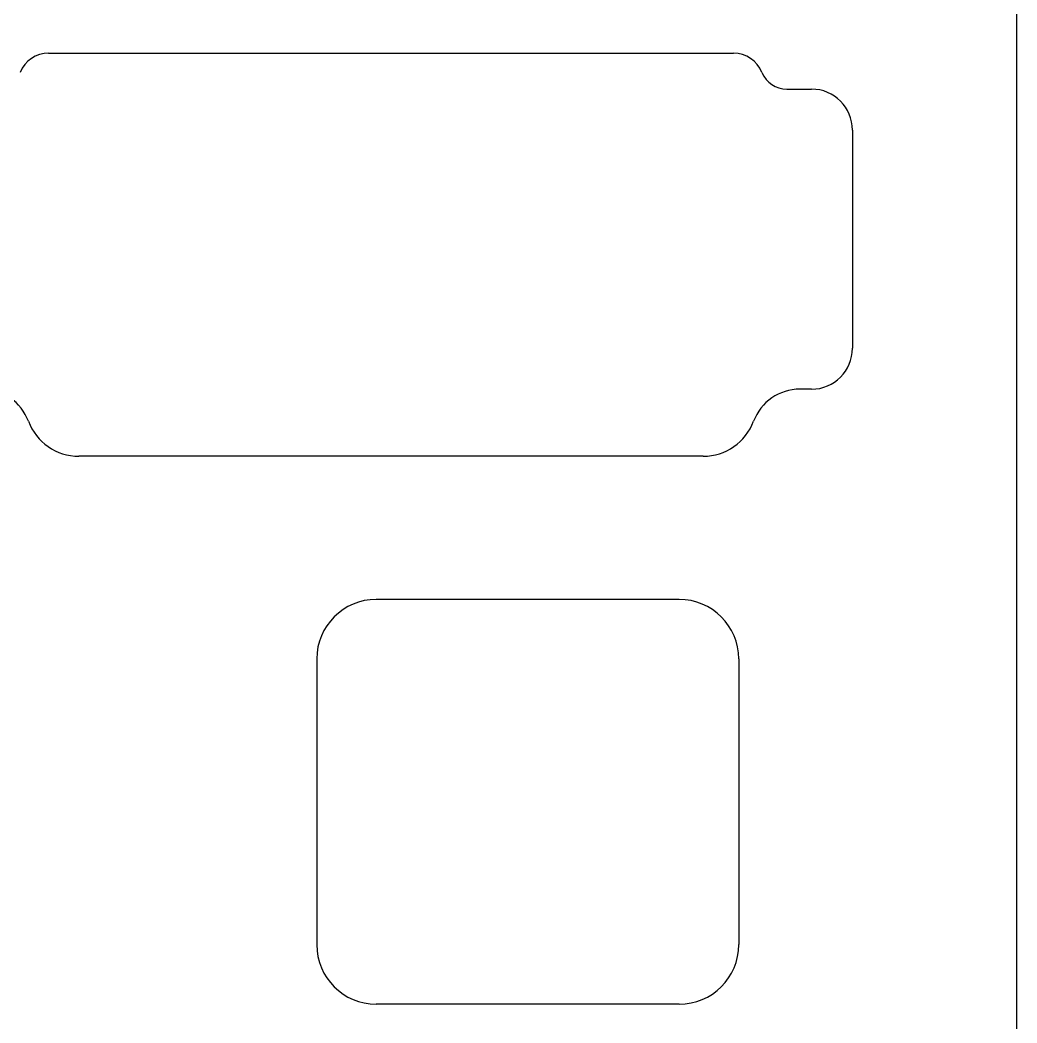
# Model space of a CAD drawing. Header units: millimetres. Extents: x -10 to 277, y -95 to 18.
# Drawn here: x 241.87 to 276.6, y -64.85 to -29.92 of the extents above; entities that cross this region are included whole.
import ezdxf

# ---------------------------------------------------------------- set-up
doc = ezdxf.new("R2010")
doc.units = ezdxf.units.MM
doc.header["$MEASUREMENT"] = 0
doc.layers.add('BLACK', color=7, linetype='CONTINUOUS')
doc.layers.add('Edge.Cuts', color=53, linetype='CONTINUOUS')

msp = doc.modelspace()

# ---------------------------------------------------------------- linework, layer by layer
at = {"layer": 'BLACK', "linetype": 'Continuous'}
for p, q in [((264.83125, -50.1), (254.281249, -50.1)), ((252.20625, -52.175), (252.20625, -62.125001)), ((266.90625, -52.175), (266.90625, -62.125)), ((264.83125, -64.2), (254.28125, -64.2))]:
    msp.add_line(p, q, dxfattribs=at)
at = {"layer": 'BLACK'}
for centre, radius, start, end in [((254.281254, -52.175004), 2.075004, 90.0001381, 179.9998896), ((264.83125, -52.175), 2.075, 0, 90), ((254.281252, -62.124998), 2.075002, 180.0000828, 269.9999448), ((264.83125, -62.125), 2.075, 270, 0)]:
    msp.add_arc(centre, radius, start, end, dxfattribs=at)
at = {"layer": 'Edge.Cuts', "linetype": 'Continuous'}
for p, q in [((276.6, -93.226), (276.6, 16.026)), ((242.86593, -31.0724), (266.72117, -31.0724)), ((268.57838, -32.32456), (269.44399, -32.32456)), ((270.86899, -33.74956), (270.86899, -41.35044)), ((269.44399, -42.77544), (269.03995, -42.77544)), ((265.66905, -45.11191), (243.91805, -45.11191))]:
    msp.add_line(p, q, dxfattribs=at)
at = {"layer": 'Edge.Cuts'}
for centre, radius, start, end in [((242.86595, -32.1474), 1.075006, 90.001066, 157.9761007), ((266.72115, -32.1474), 1.075, 22.0238993, 89.998934), ((268.57835, -31.3961), 0.92846, 202.0262568, 270.0018513), ((269.44399, -33.74956), 1.425, 0, 90), ((269.44395, -41.3504), 1.42504, 270.0016083, 359.9983917), ((240.54716, -44.50037), 1.72493, 20.5459762, 90.0003322), ((269.03995, -44.5004), 1.724938, 90, 159.4534018), ((243.91806, -43.23696), 1.87495, 200.5459234, 269.9996944), ((265.66905, -43.237), 1.874943, 270, 339.454935)]:
    msp.add_arc(centre, radius, start, end, dxfattribs=at)

doc.saveas('drawing.dxf')
